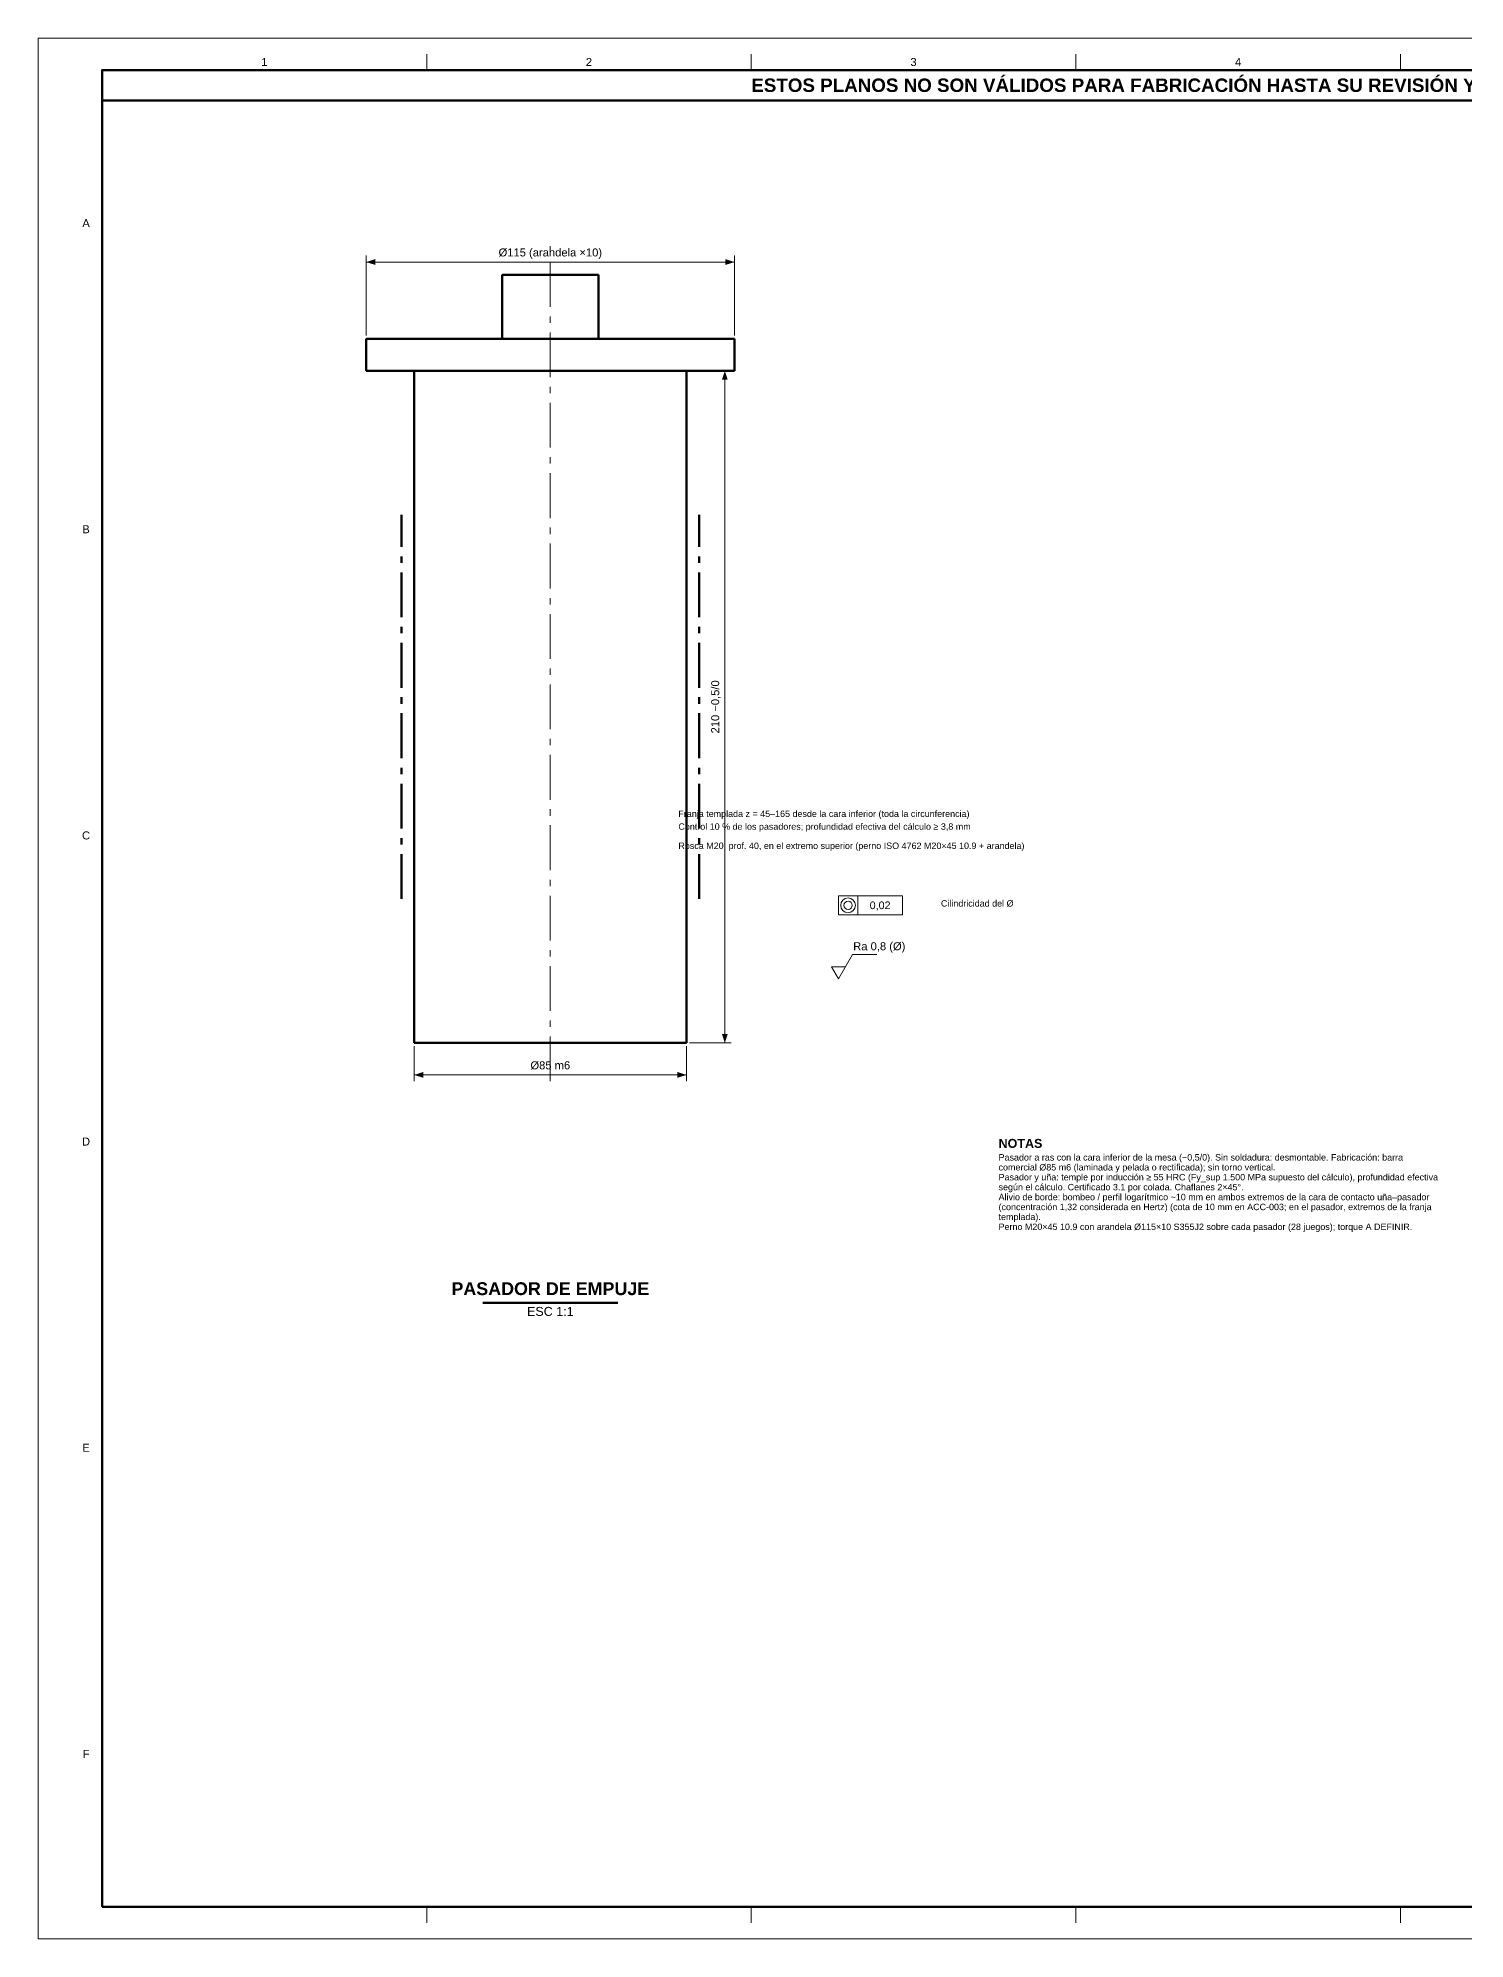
# Model space of a CAD drawing. Header units: millimetres. Extents: x 0 to 841, y 0 to 594.
# Drawn here: x 0 to 446, y 0 to 594 of the extents above; entities that cross this region are included whole.
import ezdxf
from ezdxf.enums import TextEntityAlignment as Align

# ---------------------------------------------------------------- set-up
doc = ezdxf.new("R2010")
doc.units = ezdxf.units.MM
doc.linetypes.add('EJE', pattern=[22, 14, -3, 2, -3])
for name, color, linetype, lineweight in [('COTA', 7, 'CONTINUOUS', 18), ('EJE', 7, 'EJE', 18), ('FINA', 7, 'CONTINUOUS', 18), ('MARCO', 7, 'CONTINUOUS', 70), ('TRAT', 7, 'EJE', 50), ('TXT', 7, 'CONTINUOUS', 25), ('VIS', 7, 'CONTINUOUS', 50)]:
    doc.layers.add(name, color=color, linetype=linetype, lineweight=lineweight)
doc.styles.add('STD', font='LiberationSans-Regular.ttf')
doc.styles.add('STDB', font='LiberationSans-Bold.ttf')

msp = doc.modelspace()

# ---------------------------------------------------------------- linework, layer by layer
at = {"layer": 'COTA'}
for p, q in [((102.5, 501), (102.5, 526)), ((102.5, 524), (217.5, 524)), ((217.5, 501), (217.5, 526)), ((203.5, 490), (216.5, 490)), ((214.5, 280), (214.5, 490)), ((256, 320), (256, 326)), ((247.8, 303.8), (252.2, 303.8)), ((203.5, 280), (216.5, 280)), ((117.5, 279), (117.5, 268)), ((202.5, 279), (202.5, 268)), ((117.5, 270), (202.5, 270))]:
    msp.add_line(p, q, dxfattribs=at)
msp.add_lwpolyline([(250, 320), (270, 320), (270, 326), (250, 326)], close=True, dxfattribs=at)
msp.add_lwpolyline([(247.8, 303.8), (250, 300), (254.4, 307.6), (262, 307.6)], dxfattribs=at)
for radius in [2.3, 1.3]:
    msp.add_circle((253, 323), radius, dxfattribs=at)
for points in [[(102.5, 524), (105.3, 523.1), (105.3, 524.9)], [(217.5, 524), (214.7, 524.9), (214.7, 523.1)], [(214.5, 490), (213.6, 487.2), (215.4, 487.2)], [(214.5, 280), (215.4, 282.8), (213.6, 282.8)], [(117.5, 270), (120.3, 269.1), (120.3, 270.9)], [(202.5, 270), (199.7, 270.9), (199.7, 269.1)]]:
    msp.add_solid(points, dxfattribs=at)
at = {"layer": 'EJE'}
msp.add_line((160, 268), (160, 530), dxfattribs=at)
at = {"layer": 'FINA'}
for p, q in [((121.38, 584), (121.38, 589)), ((222.75, 584), (222.75, 589)), ((324.12, 584), (324.12, 589)), ((425.5, 584), (425.5, 589)), ((121.38, 10), (121.38, 5)), ((222.75, 10), (222.75, 5)), ((324.12, 10), (324.12, 5)), ((425.5, 10), (425.5, 5))]:
    msp.add_line(p, q, dxfattribs=at)
msp.add_lwpolyline([(0, 0), (841, 0), (841, 594), (0, 594)], close=True, dxfattribs=at)
at = {"layer": 'MARCO'}
for points in [[(20, 10), (831, 10), (831, 584), (20, 584)], [(20, 574.5), (831, 574.5), (831, 584), (20, 584)]]:
    msp.add_lwpolyline(points, close=True, dxfattribs=at)
at = {"layer": 'TRAT'}
for p, q in [((113.5, 325), (113.5, 445)), ((206.5, 325), (206.5, 445))]:
    msp.add_line(p, q, dxfattribs=at)
at = {"layer": 'VIS'}
msp.add_line((138.92, 198.8), (181.08, 198.8), dxfattribs=at)
for points in [[(145, 520), (145.6, 520), (146.2, 520), (146.8, 520), (147.4, 520), (148, 520), (148.6, 520), (149.2, 520), (149.8, 520), (150.4, 520), (151, 520), (151.6, 520), (152.2, 520), (152.8, 520), (153.4, 520), (154, 520), (154.6, 520), (155.2, 520), (155.8, 520), (156.4, 520), (157, 520), (157.6, 520), (158.2, 520), (158.8, 520), (159.4, 520), (160, 520), (160.6, 520), (161.2, 520), (161.8, 520), (162.4, 520), (163, 520), (163.6, 520), (164.2, 520), (164.8, 520), (165.4, 520), (166, 520), (166.6, 520), (167.2, 520), (167.8, 520), (168.4, 520), (169, 520), (169.6, 520), (170.2, 520), (170.8, 520), (171.4, 520), (172, 520), (172.6, 520), (173.2, 520), (173.8, 520), (174.4, 520), (175, 520)], [(145, 520), (145, 500)], [(175, 500), (175, 520)], [(102.5, 500), (103.1, 500), (103.7, 500), (104.31, 500), (104.91, 500), (105.51, 500), (106.11, 500), (106.71, 500), (107.32, 500), (107.92, 500), (108.52, 500), (109.12, 500), (109.73, 500), (110.33, 500), (110.93, 500), (111.53, 500), (112.13, 500), (112.74, 500), (113.34, 500), (113.94, 500), (114.54, 500), (115.14, 500), (115.75, 500), (116.35, 500), (116.95, 500), (117.55, 500), (118.15, 500), (118.76, 500), (119.36, 500), (119.96, 500), (120.56, 500), (121.16, 500), (121.77, 500), (122.37, 500), (122.97, 500), (123.57, 500), (124.18, 500), (124.78, 500), (125.38, 500), (125.98, 500), (126.58, 500), (127.19, 500), (127.79, 500), (128.39, 500), (128.99, 500), (129.59, 500), (130.2, 500), (130.8, 500), (131.4, 500), (132, 500), (132.6, 500), (133.21, 500), (133.81, 500), (134.41, 500), (135.01, 500), (135.62, 500), (136.22, 500), (136.82, 500), (137.42, 500), (138.02, 500), (138.63, 500), (139.23, 500), (139.83, 500), (140.43, 500), (141.03, 500), (141.64, 500), (142.24, 500), (142.84, 500), (143.44, 500), (144.04, 500), (144.65, 500), (145.25, 500), (145.85, 500), (146.45, 500), (147.05, 500), (147.66, 500), (148.26, 500), (148.86, 500), (149.46, 500), (150.07, 500), (150.67, 500), (151.27, 500), (151.87, 500), (152.47, 500), (153.08, 500), (153.68, 500), (154.28, 500), (154.88, 500), (155.48, 500), (156.09, 500), (156.69, 500), (157.29, 500), (157.89, 500), (158.49, 500), (159.1, 500), (159.7, 500), (160.3, 500), (160.9, 500), (161.51, 500), (162.11, 500), (162.71, 500), (163.31, 500), (163.91, 500), (164.52, 500), (165.12, 500), (165.72, 500), (166.32, 500), (166.92, 500), (167.53, 500), (168.13, 500), (168.73, 500), (169.33, 500), (169.93, 500), (170.54, 500), (171.14, 500), (171.74, 500), (172.34, 500), (172.95, 500), (173.55, 500), (174.15, 500), (174.75, 500), (175.35, 500), (175.96, 500), (176.56, 500), (177.16, 500), (177.76, 500), (178.36, 500), (178.97, 500), (179.57, 500), (180.17, 500), (180.77, 500), (181.37, 500), (181.98, 500), (182.58, 500), (183.18, 500), (183.78, 500), (184.38, 500), (184.99, 500), (185.59, 500), (186.19, 500), (186.79, 500), (187.4, 500), (188, 500), (188.6, 500), (189.2, 500), (189.8, 500), (190.41, 500), (191.01, 500), (191.61, 500), (192.21, 500), (192.81, 500), (193.42, 500), (194.02, 500), (194.62, 500), (195.22, 500), (195.82, 500), (196.43, 500), (197.03, 500), (197.63, 500), (198.23, 500), (198.84, 500), (199.44, 500), (200.04, 500), (200.64, 500), (201.24, 500), (201.85, 500), (202.45, 500), (203.05, 500), (203.65, 500), (204.25, 500), (204.86, 500), (205.46, 500), (206.06, 500), (206.66, 500), (207.26, 500), (207.87, 500), (208.47, 500), (209.07, 500), (209.67, 500), (210.27, 500), (210.88, 500), (211.48, 500), (212.08, 500), (212.68, 500), (213.29, 500), (213.89, 500), (214.49, 500), (215.09, 500), (215.69, 500), (216.3, 500), (216.9, 500), (217.5, 500)], [(102.5, 500), (102.5, 490)], [(217.5, 490), (217.5, 500)], [(102.5, 490), (103.1, 490), (103.7, 490), (104.31, 490), (104.91, 490), (105.51, 490), (106.11, 490), (106.71, 490), (107.32, 490), (107.92, 490), (108.52, 490), (109.12, 490), (109.73, 490), (110.33, 490), (110.93, 490), (111.53, 490), (112.13, 490), (112.74, 490), (113.34, 490), (113.94, 490), (114.54, 490), (115.14, 490), (115.75, 490), (116.35, 490), (116.95, 490), (117.55, 490), (118.15, 490), (118.76, 490), (119.36, 490), (119.96, 490), (120.56, 490), (121.16, 490), (121.77, 490), (122.37, 490), (122.97, 490), (123.57, 490), (124.18, 490), (124.78, 490), (125.38, 490), (125.98, 490), (126.58, 490), (127.19, 490), (127.79, 490), (128.39, 490), (128.99, 490), (129.59, 490), (130.2, 490), (130.8, 490), (131.4, 490), (132, 490), (132.6, 490), (133.21, 490), (133.81, 490), (134.41, 490), (135.01, 490), (135.62, 490), (136.22, 490), (136.82, 490), (137.42, 490), (138.02, 490), (138.63, 490), (139.23, 490), (139.83, 490), (140.43, 490), (141.03, 490), (141.64, 490), (142.24, 490), (142.84, 490), (143.44, 490), (144.04, 490), (144.65, 490), (145.25, 490), (145.85, 490), (146.45, 490), (147.05, 490), (147.66, 490), (148.26, 490), (148.86, 490), (149.46, 490), (150.07, 490), (150.67, 490), (151.27, 490), (151.87, 490), (152.47, 490), (153.08, 490), (153.68, 490), (154.28, 490), (154.88, 490), (155.48, 490), (156.09, 490), (156.69, 490), (157.29, 490), (157.89, 490), (158.49, 490), (159.1, 490), (159.7, 490), (160.3, 490), (160.9, 490), (161.51, 490), (162.11, 490), (162.71, 490), (163.31, 490), (163.91, 490), (164.52, 490), (165.12, 490), (165.72, 490), (166.32, 490), (166.92, 490), (167.53, 490), (168.13, 490), (168.73, 490), (169.33, 490), (169.93, 490), (170.54, 490), (171.14, 490), (171.74, 490), (172.34, 490), (172.95, 490), (173.55, 490), (174.15, 490), (174.75, 490), (175.35, 490), (175.96, 490), (176.56, 490), (177.16, 490), (177.76, 490), (178.36, 490), (178.97, 490), (179.57, 490), (180.17, 490), (180.77, 490), (181.37, 490), (181.98, 490), (182.58, 490), (183.18, 490), (183.78, 490), (184.38, 490), (184.99, 490), (185.59, 490), (186.19, 490), (186.79, 490), (187.4, 490), (188, 490), (188.6, 490), (189.2, 490), (189.8, 490), (190.41, 490), (191.01, 490), (191.61, 490), (192.21, 490), (192.81, 490), (193.42, 490), (194.02, 490), (194.62, 490), (195.22, 490), (195.82, 490), (196.43, 490), (197.03, 490), (197.63, 490), (198.23, 490), (198.84, 490), (199.44, 490), (200.04, 490), (200.64, 490), (201.24, 490), (201.85, 490), (202.45, 490), (203.05, 490), (203.65, 490), (204.25, 490), (204.86, 490), (205.46, 490), (206.06, 490), (206.66, 490), (207.26, 490), (207.87, 490), (208.47, 490), (209.07, 490), (209.67, 490), (210.27, 490), (210.88, 490), (211.48, 490), (212.08, 490), (212.68, 490), (213.29, 490), (213.89, 490), (214.49, 490), (215.09, 490), (215.69, 490), (216.3, 490), (216.9, 490), (217.5, 490)], [(117.5, 490), (117.5, 280)], [(202.5, 280), (202.5, 490)], [(117.5, 280), (118.1, 280), (118.71, 280), (119.31, 280), (119.91, 280), (120.51, 280), (121.12, 280), (121.72, 280), (122.32, 280), (122.93, 280), (123.53, 280), (124.13, 280), (124.73, 280), (125.34, 280), (125.94, 280), (126.54, 280), (127.15, 280), (127.75, 280), (128.35, 280), (128.95, 280), (129.56, 280), (130.16, 280), (130.76, 280), (131.37, 280), (131.97, 280), (132.57, 280), (133.17, 280), (133.78, 280), (134.38, 280), (134.98, 280), (135.59, 280), (136.19, 280), (136.79, 280), (137.39, 280), (138, 280), (138.6, 280), (139.2, 280), (139.8, 280), (140.41, 280), (141.01, 280), (141.61, 280), (142.22, 280), (142.82, 280), (143.42, 280), (144.02, 280), (144.63, 280), (145.23, 280), (145.83, 280), (146.44, 280), (147.04, 280), (147.64, 280), (148.24, 280), (148.85, 280), (149.45, 280), (150.05, 280), (150.66, 280), (151.26, 280), (151.86, 280), (152.46, 280), (153.07, 280), (153.67, 280), (154.27, 280), (154.88, 280), (155.48, 280), (156.08, 280), (156.68, 280), (157.29, 280), (157.89, 280), (158.49, 280), (159.1, 280), (159.7, 280), (160.3, 280), (160.9, 280), (161.51, 280), (162.11, 280), (162.71, 280), (163.32, 280), (163.92, 280), (164.52, 280), (165.12, 280), (165.73, 280), (166.33, 280), (166.93, 280), (167.54, 280), (168.14, 280), (168.74, 280), (169.34, 280), (169.95, 280), (170.55, 280), (171.15, 280), (171.76, 280), (172.36, 280), (172.96, 280), (173.56, 280), (174.17, 280), (174.77, 280), (175.37, 280), (175.98, 280), (176.58, 280), (177.18, 280), (177.78, 280), (178.39, 280), (178.99, 280), (179.59, 280), (180.2, 280), (180.8, 280), (181.4, 280), (182, 280), (182.61, 280), (183.21, 280), (183.81, 280), (184.41, 280), (185.02, 280), (185.62, 280), (186.22, 280), (186.83, 280), (187.43, 280), (188.03, 280), (188.63, 280), (189.24, 280), (189.84, 280), (190.44, 280), (191.05, 280), (191.65, 280), (192.25, 280), (192.85, 280), (193.46, 280), (194.06, 280), (194.66, 280), (195.27, 280), (195.87, 280), (196.47, 280), (197.07, 280), (197.68, 280), (198.28, 280), (198.88, 280), (199.49, 280), (200.09, 280), (200.69, 280), (201.29, 280), (201.9, 280), (202.5, 280)]]:
    msp.add_lwpolyline(points, dxfattribs=at)

# ---------------------------------------------------------------- texts
at = {"layer": 'TXT'}
for s, height, style, p in [('1', 2.5, 'STD', (70.69, 586.5)), ('2', 2.5, 'STD', (172.06, 586.5)), ('ESTOS PLANOS NO SON VÁLIDOS PARA FABRICACIÓN HASTA SU REVISIÓN Y APROBACIÓN POR UN INGENIERO CALCULISTA HABILITADO.', 4.2, 'STDB', (425.5, 579.25)), ('3', 2.5, 'STD', (273.44, 586.5)), ('4', 2.5, 'STD', (374.81, 586.5)), ('A', 2.5, 'STD', (15, 536.17)), ('B', 2.5, 'STD', (15, 440.5)), ('C', 2.5, 'STD', (15, 344.83)), ('0,02', 2.4, 'STD', (263, 323)), ('D', 2.5, 'STD', (15, 249.17)), ('E', 2.5, 'STD', (15, 153.5)), ('F', 2.5, 'STD', (15, 57.83))]:
    msp.add_text(s, height=height, dxfattribs=dict(at, style=style)).set_placement(p, align=Align.MIDDLE_CENTER)
for s, height, style, p in [('Ø115 (arandela ×10)', 2.5, 'STD', (160, 525)), ('Ø85 m6', 2.5, 'STD', (160, 271)), ('PASADOR DE EMPUJE', 4, 'STDB', (160, 200))]:
    msp.add_text(s, height=height, dxfattribs=dict(at, style=style)).set_placement(p, align=Align.BOTTOM_CENTER)
at = {"layer": 'TXT', "style": 'STD'}
msp.add_text('210 −0,5/0', height=2.5, rotation=90, dxfattribs=at).set_placement((213.5, 385), align=Align.BOTTOM_CENTER)
for s, height, p in [('Franja templada z = 45–165 desde la cara inferior (toda la circunferencia)', 2, (200, 350)), ('Control 10 % de los pasadores; profundidad efectiva del cálculo ≥ 3,8 mm', 2, (200, 346)), ('Rosca M20, prof. 40, en el extremo superior (perno ISO 4762 M20×45 10.9 + arandela)', 2, (200, 340)), ('Cilindricidad del Ø', 2, (282, 322)), ('Ra 0,8 (Ø)', 2.5, (254.6, 308.2))]:
    msp.add_text(s, height=height, dxfattribs=at).set_placement(p, align=Align.BOTTOM_LEFT)
at = {"layer": 'TXT'}
for s, height, style, p in [('NOTAS', 2.8, 'STDB', (300, 250)), ('Pasador a ras con la cara inferior de la mesa (−0,5/0). Sin soldadura: desmontable. Fabricación: barra', 2, 'STD', (300, 245.24)), ('comercial Ø85 m6 (laminada y pelada o rectificada); sin torno vertical.', 2, 'STD', (300, 242.14)), ('Pasador y uña: temple por inducción ≥ 55 HRC (Fy_sup 1.500 MPa supuesto del cálculo), profundidad efectiva', 2, 'STD', (300, 239.04)), ('Alivio de borde: bombeo / perfil logarítmico ~10 mm en ambos extremos de la cara de contacto uña–pasador', 2, 'STD', (300, 232.84)), ('según el cálculo. Certificado 3.1 por colada. Chaflanes 2×45°.', 2, 'STD', (300, 235.94)), ('templada).', 2, 'STD', (300, 226.64)), ('(concentración 1,32 considerada en Hertz) (cota de 10 mm en ACC-003; en el pasador, extremos de la franja', 2, 'STD', (300, 229.74)), ('Perno M20×45 10.9 con arandela Ø115×10 S355J2 sobre cada pasador (28 juegos); torque A DEFINIR.', 2, 'STD', (300, 223.54))]:
    msp.add_text(s, height=height, dxfattribs=dict(at, style=style)).set_placement(p, align=Align.TOP_LEFT)
at = {"layer": 'TXT', "style": 'STD'}
msp.add_text('ESC 1:1', height=2.8, dxfattribs=at).set_placement((160, 197.5), align=Align.TOP_CENTER)

doc.saveas('drawing.dxf')
